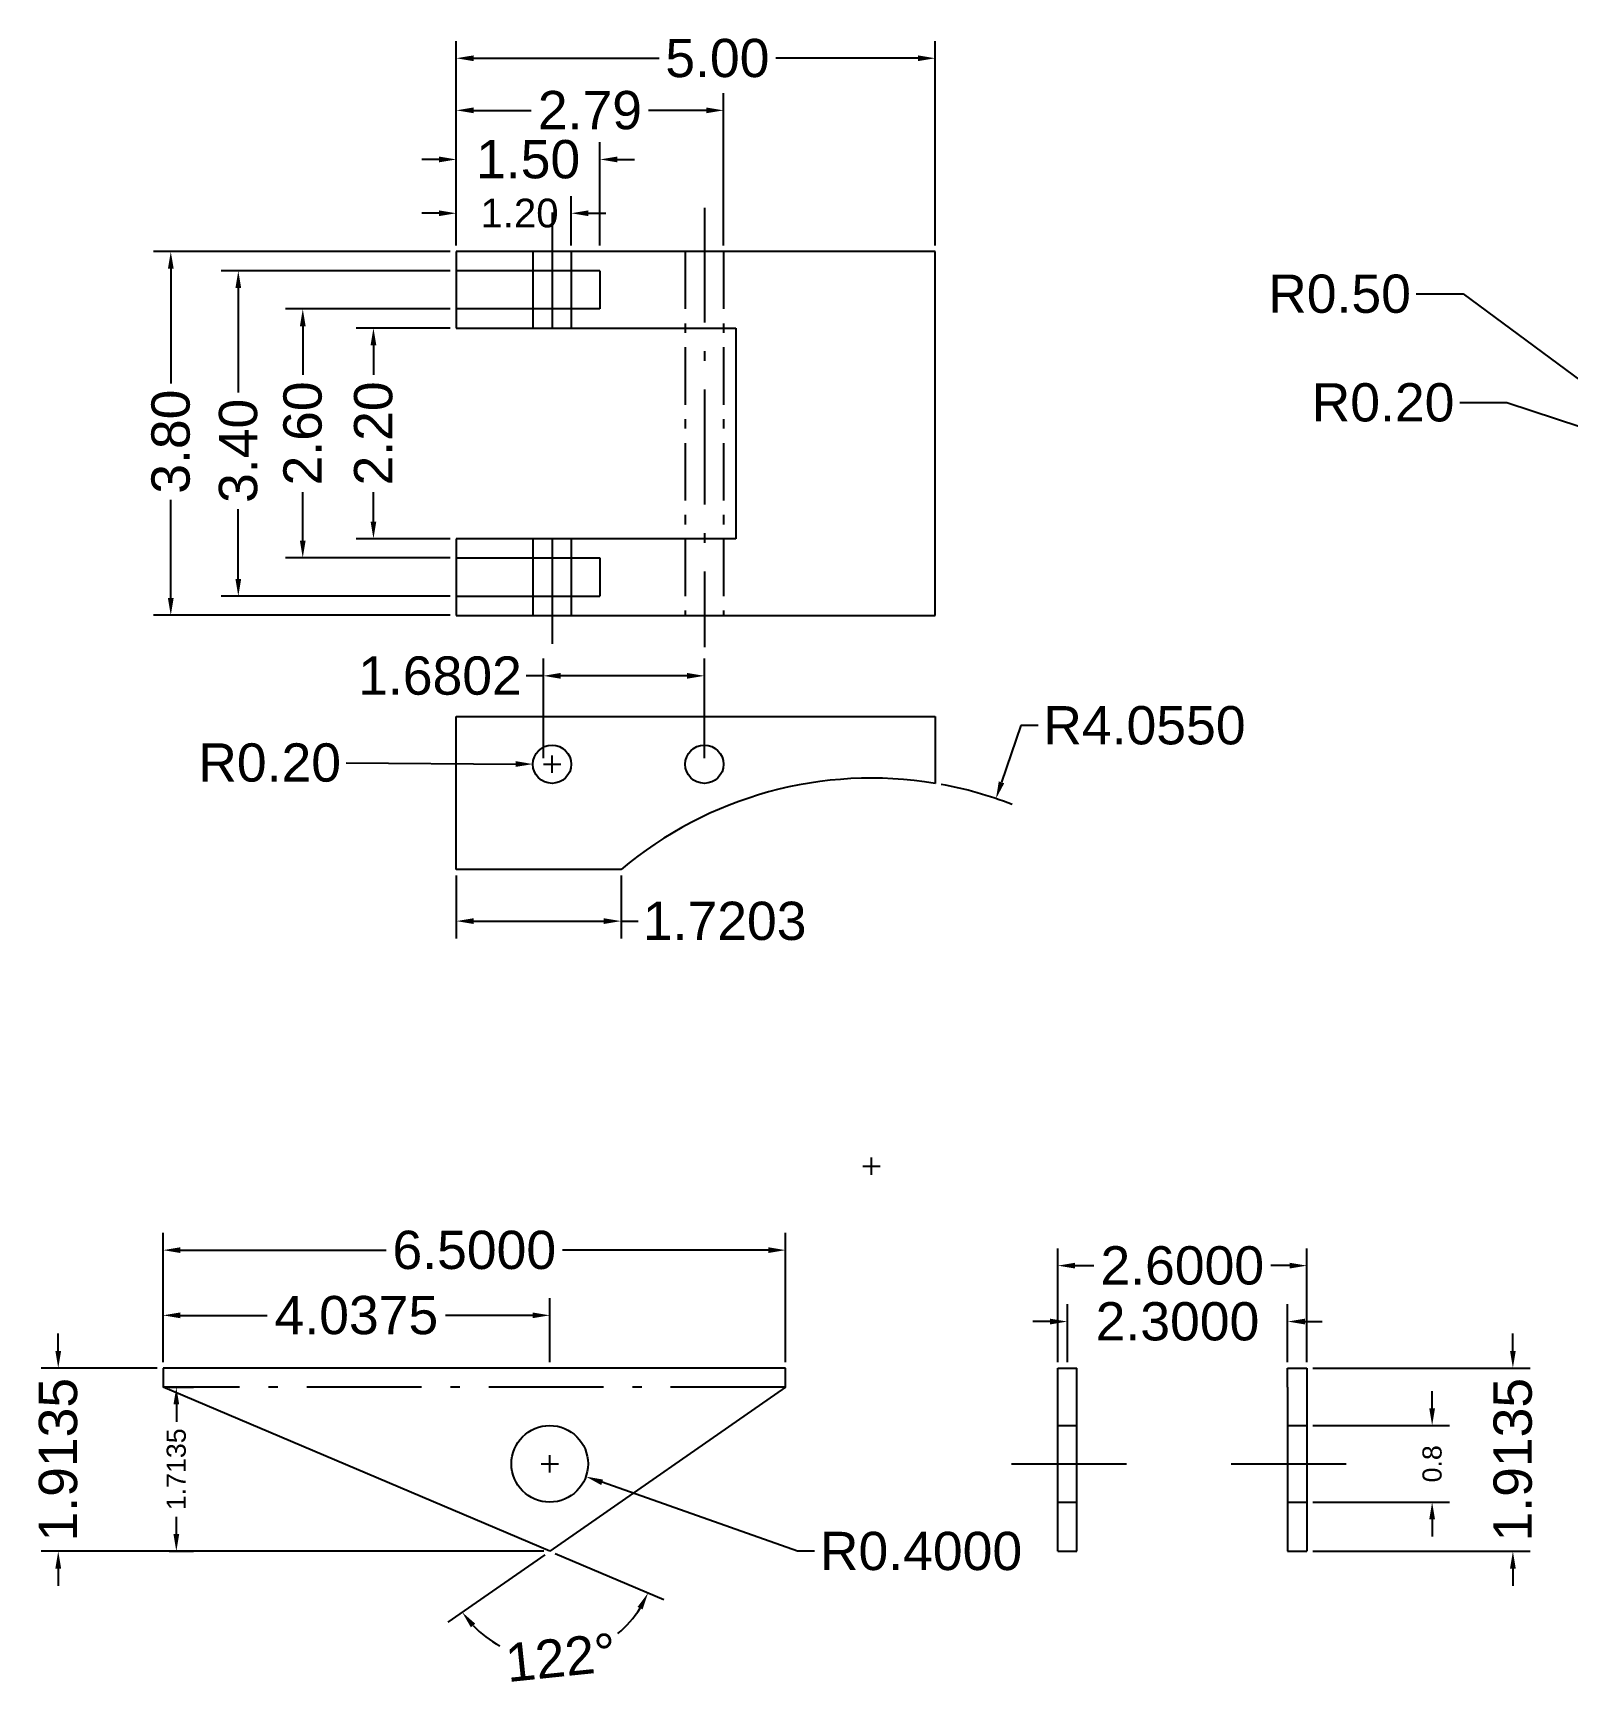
# Model space of a CAD drawing. Header units: centimetres. Extents: x 0.7 to 52.3, y 0.8 to 22.6.
# Drawn here: x 0.66 to 16.68, y 5.32 to 22.6 of the extents above; entities that cross this region are included whole.
import ezdxf

# ---------------------------------------------------------------- set-up
doc = ezdxf.new("R2010")
doc.units = ezdxf.units.CM
doc.header["$LTSCALE"] = 0.1
doc.header["$MEASUREMENT"] = 0
doc.linetypes.add('ACAD_ISO10W100', pattern=[18, 12, -3, 0, -3])
for name, color, linetype in [('Clapeta inchidere', 4, 'Continuous'), ('Cotare', 3, 'Continuous'), ('Intrare surub', 241, 'Continuous'), ('Linii centrale', 132, 'ACAD_ISO10W100'), ('Suport intrare curea', 1, 'Continuous')]:
    doc.layers.add(name, color=color, linetype=linetype)
doc.styles.get("Standard").update_dxf_attribs({"font": 'arial.ttf'})
doc.dimstyles.new('Proiect', dxfattribs={"dimtxt": 0.4, "dimasz": 0.18, "dimexe": 0.18, "dimexo": 0.0625, "dimgap": 0.09, "dimtad": 0, "dimtoh": 1, "dimdec": 4, "dimzin": 0, "dimdsep": 46, "dimtxsty": 'Standard', "dimcen": 0.09, "dimadec": 0, "dimazin": 0, "dimtfac": 1, "dimtdec": 4, "dimtofl": 0, "dimtmove": 0, "dimatfit": 3, "dimfxl": 1, "dimtolj": 1, "dimtzin": 0, "dimarcsym": 0})

# ---------------------------------------------------------------- blocks, each defined once
blk = doc.blocks.new('*D4')
at = {"layer": 'Cotare', "color": 0, "lineweight": -2, "transparency": 16777216}
for p, q in [((5.075, 20.383), (5.075, 22.52)), ((10.075, 20.383), (10.075, 22.52)), ((5.255, 22.34), (7.193, 22.34)), ((9.895, 22.34), (8.41, 22.34))]:
    blk.add_line(p, q, dxfattribs=at)
at = {"layer": 'Cotare', "color": 0, "transparency": 16777216}
for points in [[(5.255, 22.37), (5.255, 22.31), (5.075, 22.34)], [(9.895, 22.37), (9.895, 22.31), (10.075, 22.34)]]:
    blk.add_solid(points, dxfattribs=at)
at = {"layer": 'Defpoints', "color": 0, "transparency": 16777216}
for p in [(10.075, 22.34), (5.075, 20.321), (10.075, 20.321)]:
    blk.add_point(p, dxfattribs=at)
at = {"layer": 'Cotare', "color": 0, "transparency": 16777216, "insert": (7.801, 22.34), "char_height": 0.4, "attachment_point": 5}
blk.add_mtext('\\A1;5.00', dxfattribs=at)
blk = doc.blocks.new('*D10')
at = {"layer": 'Cotare', "color": 0, "lineweight": -2, "transparency": 16777216}
for p, q in [((5.012, 20.321), (1.914, 20.321)), ((2.094, 20.141), (2.094, 18.944)), ((2.094, 16.701), (2.094, 17.727)), ((5.012, 16.521), (1.914, 16.521))]:
    blk.add_line(p, q, dxfattribs=at)
at = {"layer": 'Cotare', "color": 0, "transparency": 16777216}
for points in [[(2.064, 20.141), (2.124, 20.141), (2.094, 20.321)], [(2.064, 16.701), (2.124, 16.701), (2.094, 16.521)]]:
    blk.add_solid(points, dxfattribs=at)
at = {"layer": 'Defpoints', "color": 0, "transparency": 16777216}
for p in [(5.075, 20.321), (2.094, 16.521), (5.075, 16.521)]:
    blk.add_point(p, dxfattribs=at)
at = {"layer": 'Cotare', "color": 0, "transparency": 16777216, "insert": (2.094, 18.335), "char_height": 0.4, "attachment_point": 5, "rotation": 90}
blk.add_mtext('\\A1;3.80', dxfattribs=at)
blk = doc.blocks.new('*D11')
at = {"layer": 'Cotare', "color": 0, "lineweight": -2, "transparency": 16777216}
for p, q in [((5.012, 20.121), (2.619, 20.121)), ((2.799, 19.941), (2.799, 18.848)), ((2.799, 16.901), (2.799, 17.63)), ((5.012, 16.721), (2.619, 16.721))]:
    blk.add_line(p, q, dxfattribs=at)
at = {"layer": 'Cotare', "color": 0, "transparency": 16777216}
for points in [[(2.769, 19.941), (2.829, 19.941), (2.799, 20.121)], [(2.769, 16.901), (2.829, 16.901), (2.799, 16.721)]]:
    blk.add_solid(points, dxfattribs=at)
at = {"layer": 'Defpoints', "color": 0, "transparency": 16777216}
for p in [(5.075, 20.121), (2.799, 16.721), (5.075, 16.721)]:
    blk.add_point(p, dxfattribs=at)
at = {"layer": 'Cotare', "color": 0, "transparency": 16777216, "insert": (2.799, 18.239), "char_height": 0.4, "attachment_point": 5, "rotation": 90}
blk.add_mtext('\\A1;3.40', dxfattribs=at)
blk = doc.blocks.new('*D12')
at = {"layer": 'Cotare', "color": 0, "lineweight": -2, "transparency": 16777216}
for p, q in [((5.012, 19.721), (3.292, 19.721)), ((3.472, 19.541), (3.472, 19.033)), ((3.472, 17.301), (3.472, 17.809)), ((5.012, 17.121), (3.292, 17.121))]:
    blk.add_line(p, q, dxfattribs=at)
at = {"layer": 'Cotare', "color": 0, "transparency": 16777216}
for points in [[(3.442, 19.541), (3.502, 19.541), (3.472, 19.721)], [(3.442, 17.301), (3.502, 17.301), (3.472, 17.121)]]:
    blk.add_solid(points, dxfattribs=at)
at = {"layer": 'Defpoints', "color": 0, "transparency": 16777216}
for p in [(5.075, 19.721), (3.472, 17.121), (5.075, 17.121)]:
    blk.add_point(p, dxfattribs=at)
at = {"layer": 'Cotare', "color": 0, "transparency": 16777216, "insert": (3.472, 18.421), "char_height": 0.4, "attachment_point": 5, "rotation": 90}
blk.add_mtext('\\A1;2.60', dxfattribs=at)
blk = doc.blocks.new('*D13')
at = {"layer": 'Cotare', "color": 0, "lineweight": -2, "transparency": 16777216}
for p, q in [((5.012, 19.521), (4.03, 19.521)), ((4.21, 19.341), (4.21, 19.033)), ((4.21, 17.501), (4.21, 17.809)), ((5.012, 17.321), (4.03, 17.321))]:
    blk.add_line(p, q, dxfattribs=at)
at = {"layer": 'Cotare', "color": 0, "transparency": 16777216}
for points in [[(4.18, 19.341), (4.24, 19.341), (4.21, 19.521)], [(4.18, 17.501), (4.24, 17.501), (4.21, 17.321)]]:
    blk.add_solid(points, dxfattribs=at)
at = {"layer": 'Defpoints', "color": 0, "transparency": 16777216}
for p in [(5.075, 19.521), (4.21, 17.321), (5.075, 17.321)]:
    blk.add_point(p, dxfattribs=at)
at = {"layer": 'Cotare', "color": 0, "transparency": 16777216, "insert": (4.21, 18.421), "char_height": 0.4, "attachment_point": 5, "rotation": 90}
blk.add_mtext('\\A1;2.20', dxfattribs=at)
blk = doc.blocks.new('*D15')
at = {"layer": 'Cotare', "color": 0, "lineweight": -2, "transparency": 16777216}
for p, q in [((5.075, 20.383), (5.075, 21.976)), ((7.865, 20.383), (7.865, 21.976)), ((5.255, 21.796), (5.857, 21.796)), ((7.685, 21.796), (7.083, 21.796))]:
    blk.add_line(p, q, dxfattribs=at)
at = {"layer": 'Cotare', "color": 0, "transparency": 16777216}
for points in [[(5.255, 21.826), (5.255, 21.766), (5.075, 21.796)], [(7.685, 21.826), (7.685, 21.766), (7.865, 21.796)]]:
    blk.add_solid(points, dxfattribs=at)
at = {"layer": 'Defpoints', "color": 0, "transparency": 16777216}
for p in [(7.865, 21.796), (5.075, 20.321), (7.865, 20.321)]:
    blk.add_point(p, dxfattribs=at)
at = {"layer": 'Cotare', "color": 0, "transparency": 16777216, "insert": (6.47, 21.796), "char_height": 0.4, "attachment_point": 5}
blk.add_mtext('\\A1;2.79', dxfattribs=at)
blk = doc.blocks.new('*D16')
at = {"layer": 'Cotare', "color": 0, "lineweight": -2, "transparency": 16777216}
for p, q in [((5.075, 20.383), (5.075, 21.463)), ((6.575, 20.383), (6.575, 21.463)), ((4.895, 21.283), (4.715, 21.283)), ((6.755, 21.283), (6.935, 21.283))]:
    blk.add_line(p, q, dxfattribs=at)
at = {"layer": 'Cotare', "color": 0, "transparency": 16777216}
for points in [[(4.895, 21.313), (4.895, 21.253), (5.075, 21.283)], [(6.755, 21.313), (6.755, 21.253), (6.575, 21.283)]]:
    blk.add_solid(points, dxfattribs=at)
at = {"layer": 'Defpoints', "color": 0, "transparency": 16777216}
for p in [(6.575, 21.283), (5.075, 20.321), (6.575, 20.321)]:
    blk.add_point(p, dxfattribs=at)
at = {"layer": 'Cotare', "color": 0, "transparency": 16777216, "insert": (5.825, 21.283), "char_height": 0.4, "attachment_point": 5}
blk.add_mtext('\\A1;1.50', dxfattribs=at)
blk = doc.blocks.new('*D17')
at = {"layer": 'Cotare', "color": 0, "lineweight": -2, "transparency": 16777216}
for p, q in [((5.075, 20.383), (5.075, 20.901)), ((6.275, 20.383), (6.275, 20.901)), ((4.895, 20.721), (4.715, 20.721)), ((6.455, 20.721), (6.635, 20.721))]:
    blk.add_line(p, q, dxfattribs=at)
at = {"layer": 'Cotare', "color": 0, "transparency": 16777216}
for points in [[(4.895, 20.751), (4.895, 20.691), (5.075, 20.721)], [(6.455, 20.751), (6.455, 20.691), (6.275, 20.721)]]:
    blk.add_solid(points, dxfattribs=at)
at = {"layer": 'Defpoints', "color": 0, "transparency": 16777216}
for p in [(6.275, 20.721), (5.075, 20.321), (6.275, 20.321)]:
    blk.add_point(p, dxfattribs=at)
at = {"layer": 'Cotare', "color": 0, "transparency": 16777216, "insert": (5.735, 20.721), "char_height": 0.3, "attachment_point": 5}
blk.add_mtext('\\A1;1.20', dxfattribs=at)
blk = doc.blocks.new('*D18')
at = {"layer": 'Cotare', "color": 0, "lineweight": -2, "transparency": 16777216}
for p, q in [((10.969, 15.37), (10.768, 14.777)), ((11.149, 15.37), (10.969, 15.37)), ((9.319, 10.766), (9.499, 10.766)), ((9.409, 10.676), (9.409, 10.856))]:
    blk.add_line(p, q, dxfattribs=at)
blk.add_arc((9.409, 10.766), 4.055, 68.7461, 79.6679, dxfattribs=at)
at = {"layer": 'Cotare', "color": 0, "transparency": 16777216}
blk.add_solid([(10.739, 14.786), (10.796, 14.767), (10.71, 14.606)], dxfattribs=at)
at = {"layer": 'Defpoints', "color": 0, "transparency": 16777216}
for p in [(10.71, 14.606), (9.409, 10.766)]:
    blk.add_point(p, dxfattribs=at)
at = {"layer": 'Cotare', "color": 0, "transparency": 16777216, "insert": (12.26, 15.37), "char_height": 0.4, "attachment_point": 5}
blk.add_mtext('\\A1;R4.0550', dxfattribs=at)
blk = doc.blocks.new('*D19')
at = {"layer": 'Cotare', "color": 0, "lineweight": -2, "transparency": 16777216}
for p, q in [((6.075, 14.876), (6.075, 15.056)), ((3.926, 14.981), (5.695, 14.968)), ((5.985, 14.966), (6.165, 14.966))]:
    blk.add_line(p, q, dxfattribs=at)
at = {"layer": 'Cotare', "color": 0, "transparency": 16777216}
blk.add_solid([(5.695, 14.998), (5.695, 14.938), (5.875, 14.967)], dxfattribs=at)
at = {"layer": 'Defpoints', "color": 0, "transparency": 16777216}
for p in [(5.875, 14.967), (6.075, 14.966)]:
    blk.add_point(p, dxfattribs=at)
at = {"layer": 'Cotare', "color": 0, "transparency": 16777216, "insert": (3.126, 14.981), "char_height": 0.4, "attachment_point": 5}
blk.add_mtext('\\A1;R0.20', dxfattribs=at)
blk = doc.blocks.new('*D20')
at = {"layer": 'Cotare', "color": 0, "lineweight": -2, "transparency": 16777216}
for p, q in [((5.985, 15.028), (5.985, 16.069)), ((7.665, 15.028), (7.665, 16.069)), ((5.985, 15.889), (5.805, 15.889)), ((7.485, 15.889), (6.165, 15.889))]:
    blk.add_line(p, q, dxfattribs=at)
at = {"layer": 'Cotare', "color": 0, "transparency": 16777216}
for points in [[(6.165, 15.919), (6.165, 15.859), (5.985, 15.889)], [(7.485, 15.919), (7.485, 15.859), (7.665, 15.889)]]:
    blk.add_solid(points, dxfattribs=at)
at = {"layer": 'Defpoints', "color": 0, "transparency": 16777216}
for p in [(5.985, 15.889), (5.985, 14.966), (7.665, 14.966)]:
    blk.add_point(p, dxfattribs=at)
at = {"layer": 'Cotare', "color": 0, "transparency": 16777216, "insert": (4.905, 15.889), "char_height": 0.4, "attachment_point": 5}
blk.add_mtext('\\A1;1.6802', dxfattribs=at)
blk = doc.blocks.new('*D21')
at = {"layer": 'Cotare', "color": 0, "lineweight": -2, "transparency": 16777216}
for p, q in [((5.075, 13.803), (5.075, 13.147)), ((6.795, 13.803), (6.795, 13.147)), ((5.255, 13.327), (6.615, 13.327)), ((6.795, 13.327), (6.975, 13.327))]:
    blk.add_line(p, q, dxfattribs=at)
at = {"layer": 'Cotare', "color": 0, "transparency": 16777216}
for points in [[(5.255, 13.357), (5.255, 13.297), (5.075, 13.327)], [(6.615, 13.357), (6.615, 13.297), (6.795, 13.327)]]:
    blk.add_solid(points, dxfattribs=at)
at = {"layer": 'Defpoints', "color": 0, "transparency": 16777216}
for p in [(5.075, 13.866), (6.795, 13.866), (6.795, 13.327)]:
    blk.add_point(p, dxfattribs=at)
at = {"layer": 'Cotare', "color": 0, "transparency": 16777216, "insert": (7.877, 13.327), "char_height": 0.4, "attachment_point": 5}
blk.add_mtext('\\A1;1.7203', dxfattribs=at)
blk = doc.blocks.new('*D27')
at = {"layer": 'Cotare', "color": 0, "lineweight": -2, "transparency": 16777216}
for p, q in [((15.097, 19.878), (15.588, 19.878)), ((15.588, 19.878), (17.426, 18.518)), ((17.972, 18.023), (17.972, 18.203)), ((17.882, 18.113), (18.062, 18.113))]:
    blk.add_line(p, q, dxfattribs=at)
at = {"layer": 'Cotare', "color": 0, "transparency": 16777216}
blk.add_solid([(17.444, 18.542), (17.408, 18.494), (17.571, 18.411)], dxfattribs=at)
at = {"layer": 'Defpoints', "color": 0, "transparency": 16777216}
for p in [(17.571, 18.411), (17.972, 18.113)]:
    blk.add_point(p, dxfattribs=at)
at = {"layer": 'Cotare', "color": 0, "transparency": 16777216, "insert": (14.297, 19.878), "char_height": 0.4, "attachment_point": 5}
blk.add_mtext('\\A1;R0.50', dxfattribs=at)
blk = doc.blocks.new('*D28')
at = {"layer": 'Cotare', "color": 0, "lineweight": -2, "transparency": 16777216}
for p, q in [((15.552, 18.743), (16.042, 18.743)), ((16.042, 18.743), (17.611, 18.231)), ((17.972, 18.023), (17.972, 18.203)), ((17.882, 18.113), (18.062, 18.113))]:
    blk.add_line(p, q, dxfattribs=at)
at = {"layer": 'Cotare', "color": 0, "transparency": 16777216}
blk.add_solid([(17.62, 18.26), (17.602, 18.202), (17.782, 18.175)], dxfattribs=at)
at = {"layer": 'Defpoints', "color": 0, "transparency": 16777216}
for p in [(17.782, 18.175), (17.972, 18.113)]:
    blk.add_point(p, dxfattribs=at)
at = {"layer": 'Cotare', "color": 0, "transparency": 16777216, "insert": (14.751, 18.743), "char_height": 0.4, "attachment_point": 5}
blk.add_mtext('\\A1;R0.20', dxfattribs=at)
blk = doc.blocks.new('*D34')
at = {"layer": 'Cotare', "color": 0, "lineweight": -2, "transparency": 16777216}
for p, q in [((2.013, 8.72), (2.013, 10.07)), ((8.513, 8.72), (8.513, 10.07)), ((2.193, 9.89), (4.342, 9.89)), ((8.333, 9.89), (6.184, 9.89))]:
    blk.add_line(p, q, dxfattribs=at)
at = {"layer": 'Cotare', "color": 0, "transparency": 16777216}
for points in [[(2.193, 9.92), (2.193, 9.86), (2.013, 9.89)], [(8.333, 9.92), (8.333, 9.86), (8.513, 9.89)]]:
    blk.add_solid(points, dxfattribs=at)
at = {"layer": 'Defpoints', "color": 0, "transparency": 16777216}
for p in [(8.513, 9.89), (2.013, 8.658), (8.513, 8.658)]:
    blk.add_point(p, dxfattribs=at)
at = {"layer": 'Cotare', "color": 0, "transparency": 16777216, "insert": (5.263, 9.89), "char_height": 0.4, "attachment_point": 5}
blk.add_mtext('\\A1;6.5000', dxfattribs=at)
blk = doc.blocks.new('*D35')
at = {"layer": 'Cotare', "color": 0, "lineweight": -2, "transparency": 16777216}
for p, q in [((2.013, 8.72), (2.013, 9.389)), ((6.051, 8.72), (6.051, 9.389)), ((2.193, 9.209), (3.102, 9.209)), ((5.871, 9.209), (4.962, 9.209))]:
    blk.add_line(p, q, dxfattribs=at)
at = {"layer": 'Cotare', "color": 0, "transparency": 16777216}
for points in [[(2.193, 9.239), (2.193, 9.179), (2.013, 9.209)], [(5.871, 9.239), (5.871, 9.179), (6.051, 9.209)]]:
    blk.add_solid(points, dxfattribs=at)
at = {"layer": 'Defpoints', "color": 0, "transparency": 16777216}
for p in [(6.051, 9.209), (2.013, 8.658), (6.051, 8.658)]:
    blk.add_point(p, dxfattribs=at)
at = {"layer": 'Cotare', "color": 0, "transparency": 16777216, "insert": (4.032, 9.209), "char_height": 0.4, "attachment_point": 5}
blk.add_mtext('\\A1;4.0375', dxfattribs=at)
blk = doc.blocks.new('*D36')
at = {"layer": 'Cotare', "color": 0, "lineweight": -2, "transparency": 16777216}
for p, q in [((0.919, 8.838), (0.919, 9.018)), ((1.951, 8.658), (0.739, 8.658)), ((5.988, 6.744), (0.739, 6.744)), ((0.919, 6.564), (0.919, 6.384))]:
    blk.add_line(p, q, dxfattribs=at)
at = {"layer": 'Cotare', "color": 0, "transparency": 16777216}
for points in [[(0.889, 8.838), (0.949, 8.838), (0.919, 8.658)], [(0.889, 6.564), (0.949, 6.564), (0.919, 6.744)]]:
    blk.add_solid(points, dxfattribs=at)
at = {"layer": 'Defpoints', "color": 0, "transparency": 16777216}
for p in [(2.013, 8.658), (0.919, 6.744), (6.051, 6.744)]:
    blk.add_point(p, dxfattribs=at)
at = {"layer": 'Cotare', "color": 0, "transparency": 16777216, "insert": (0.919, 7.701), "char_height": 0.4, "attachment_point": 5, "rotation": 90}
blk.add_mtext('\\A1;1.9135', dxfattribs=at)
blk = doc.blocks.new('*D37')
at = {"layer": 'Cotare', "color": 0, "lineweight": -2, "transparency": 16777216}
for p, q in [((2.076, 8.458), (2.332, 8.458)), ((2.152, 8.278), (2.152, 8.098)), ((2.152, 6.924), (2.152, 7.105)), ((2.076, 6.744), (2.332, 6.744))]:
    blk.add_line(p, q, dxfattribs=at)
at = {"layer": 'Cotare', "color": 0, "transparency": 16777216}
for points in [[(2.122, 8.278), (2.182, 8.278), (2.152, 8.458)], [(2.122, 6.924), (2.182, 6.924), (2.152, 6.744)]]:
    blk.add_solid(points, dxfattribs=at)
at = {"layer": 'Defpoints', "color": 0, "transparency": 16777216}
for p in [(2.013, 8.458), (2.013, 6.744), (2.152, 6.744)]:
    blk.add_point(p, dxfattribs=at)
at = {"layer": 'Cotare', "color": 0, "transparency": 16777216, "insert": (2.152, 7.601), "char_height": 0.2, "attachment_point": 5, "rotation": 90}
blk.add_mtext('\\A1;1.7135', dxfattribs=at)
blk = doc.blocks.new('*D38')
at = {"layer": 'Cotare', "color": 0, "lineweight": -2, "transparency": 16777216}
for p, q in [((5.961, 7.658), (6.141, 7.658)), ((6.051, 7.568), (6.051, 7.748)), ((8.636, 6.745), (6.598, 7.465)), ((8.816, 6.745), (8.636, 6.745))]:
    blk.add_line(p, q, dxfattribs=at)
at = {"layer": 'Cotare', "color": 0, "transparency": 16777216}
blk.add_solid([(6.608, 7.493), (6.588, 7.436), (6.428, 7.525)], dxfattribs=at)
at = {"layer": 'Defpoints', "color": 0, "transparency": 16777216}
for p in [(6.051, 7.658), (6.428, 7.525)]:
    blk.add_point(p, dxfattribs=at)
at = {"layer": 'Cotare', "color": 0, "transparency": 16777216, "insert": (9.927, 6.745), "char_height": 0.4, "attachment_point": 5}
blk.add_mtext('\\A1;R0.4000', dxfattribs=at)
blk = doc.blocks.new('*D39')
at = {"layer": 'Cotare', "color": 0, "lineweight": -2, "transparency": 16777216}
for p, q in [((5.999, 6.709), (4.988, 6.005)), ((6.108, 6.72), (7.243, 6.239))]:
    blk.add_line(p, q, dxfattribs=at)
for start, end in [(309.6406, 327.7429), (224.0922, 242.1945)]:
    blk.add_arc((6.051, 6.744), 1.115, start, end, dxfattribs=at)
at = {"layer": 'Cotare', "color": 0, "transparency": 16777216}
for points in [[(6.967, 6.163), (7.02, 6.136), (7.077, 6.309)], [(5.227, 5.95), (5.273, 5.988), (5.136, 6.108)]]:
    blk.add_solid(points, dxfattribs=at)
at = {"layer": 'Defpoints', "color": 0, "transparency": 16777216}
for p in [(2.013, 8.458), (8.513, 8.458), (6.051, 6.744), (6.051, 6.744), (5.773, 5.665)]:
    blk.add_point(p, dxfattribs=at)
at = {"layer": 'Cotare', "color": 0, "transparency": 16777216, "insert": (6.166, 5.636), "char_height": 0.4, "attachment_point": 5, "rotation": 5.9175}
blk.add_mtext('\\A1;122°', dxfattribs=at)
blk = doc.blocks.new('*D40')
at = {"layer": 'Cotare', "color": 0, "lineweight": -2, "transparency": 16777216}
for p, q in [((11.355, 8.72), (11.355, 9.908)), ((13.955, 8.72), (13.955, 9.908)), ((11.535, 9.728), (11.732, 9.728)), ((13.775, 9.728), (13.578, 9.728))]:
    blk.add_line(p, q, dxfattribs=at)
at = {"layer": 'Cotare', "color": 0, "transparency": 16777216}
for points in [[(11.535, 9.758), (11.535, 9.698), (11.355, 9.728)], [(13.775, 9.758), (13.775, 9.698), (13.955, 9.728)]]:
    blk.add_solid(points, dxfattribs=at)
at = {"layer": 'Defpoints', "color": 0, "transparency": 16777216}
for p in [(13.955, 9.728), (11.355, 8.658), (13.955, 8.658)]:
    blk.add_point(p, dxfattribs=at)
at = {"layer": 'Cotare', "color": 0, "transparency": 16777216, "insert": (12.655, 9.728), "char_height": 0.4, "attachment_point": 5}
blk.add_mtext('\\A1;2.6000', dxfattribs=at)
blk = doc.blocks.new('*D41')
at = {"layer": 'Cotare', "color": 0, "lineweight": -2, "transparency": 16777216}
for p, q in [((11.455, 8.72), (11.455, 9.324)), ((13.755, 8.72), (13.755, 9.324)), ((11.275, 9.144), (11.095, 9.144)), ((13.935, 9.144), (14.115, 9.144))]:
    blk.add_line(p, q, dxfattribs=at)
at = {"layer": 'Cotare', "color": 0, "transparency": 16777216}
for points in [[(11.275, 9.174), (11.275, 9.114), (11.455, 9.144)], [(13.935, 9.174), (13.935, 9.114), (13.755, 9.144)]]:
    blk.add_solid(points, dxfattribs=at)
at = {"layer": 'Defpoints', "color": 0, "transparency": 16777216}
for p in [(13.755, 9.144), (11.455, 8.658), (13.755, 8.658)]:
    blk.add_point(p, dxfattribs=at)
at = {"layer": 'Cotare', "color": 0, "transparency": 16777216, "insert": (12.605, 9.144), "char_height": 0.4, "attachment_point": 5}
blk.add_mtext('\\A1;2.3000', dxfattribs=at)
blk = doc.blocks.new('*D42')
at = {"layer": 'Cotare', "color": 0, "lineweight": -2, "transparency": 16777216}
for p, q in [((16.107, 8.838), (16.107, 9.018)), ((14.017, 8.658), (16.287, 8.658)), ((14.017, 6.744), (16.287, 6.744)), ((16.107, 6.564), (16.107, 6.384))]:
    blk.add_line(p, q, dxfattribs=at)
at = {"layer": 'Cotare', "color": 0, "transparency": 16777216}
for points in [[(16.077, 8.838), (16.137, 8.838), (16.107, 8.658)], [(16.077, 6.564), (16.137, 6.564), (16.107, 6.744)]]:
    blk.add_solid(points, dxfattribs=at)
at = {"layer": 'Defpoints', "color": 0, "transparency": 16777216}
for p in [(13.955, 8.658), (13.955, 6.744), (16.107, 6.744)]:
    blk.add_point(p, dxfattribs=at)
at = {"layer": 'Cotare', "color": 0, "transparency": 16777216, "insert": (16.107, 7.701), "char_height": 0.4, "attachment_point": 5, "rotation": 90}
blk.add_mtext('\\A1;1.9135', dxfattribs=at)
blk = doc.blocks.new('*D43')
at = {"layer": 'Cotare', "color": 0, "lineweight": -2, "transparency": 16777216}
for p, q in [((15.264, 8.238), (15.264, 8.418)), ((14.017, 8.058), (15.444, 8.058)), ((14.017, 7.258), (15.444, 7.258)), ((15.264, 7.078), (15.264, 6.898))]:
    blk.add_line(p, q, dxfattribs=at)
at = {"layer": 'Cotare', "color": 0, "transparency": 16777216}
for points in [[(15.234, 8.238), (15.294, 8.238), (15.264, 8.058)], [(15.234, 7.078), (15.294, 7.078), (15.264, 7.258)]]:
    blk.add_solid(points, dxfattribs=at)
at = {"layer": 'Defpoints', "color": 0, "transparency": 16777216}
for p in [(13.955, 8.058), (13.955, 7.258), (15.264, 7.258)]:
    blk.add_point(p, dxfattribs=at)
at = {"layer": 'Cotare', "color": 0, "transparency": 16777216, "insert": (15.264, 7.658), "char_height": 0.2, "attachment_point": 5, "rotation": 90}
blk.add_mtext('\\A1;0.8', dxfattribs=at)

msp = doc.modelspace()

# ---------------------------------------------------------------- linework, layer by layer
at = {"layer": 'Clapeta inchidere'}
for p, q in [((5.07491, 20.32084), (5.07491, 19.52084)), ((10.07491, 20.32084), (5.07491, 20.32084)), ((10.07491, 16.52084), (10.07491, 20.32084)), ((6.57491, 20.12084), (5.07491, 20.12084)), ((6.57491, 20.12084), (6.57491, 19.72084)), ((6.57491, 19.72084), (5.07491, 19.72084)), ((7.99391, 19.52084), (7.99391, 17.32084)), ((5.07491, 17.32084), (5.07491, 16.52084)), ((5.07491, 17.12084), (6.57491, 17.12084)), ((6.57491, 17.12084), (6.57491, 16.72084)), ((5.07491, 16.72084), (6.57491, 16.72084)), ((5.07491, 16.52084), (10.07491, 16.52084)), ((5.07491, 13.86559), (5.07491, 15.46559)), ((5.07491, 15.46559), (6.07491, 15.46559)), ((6.07491, 15.46559), (10.07491, 15.46559)), ((10.07491, 15.46559), (10.07491, 14.76559)), ((6.79516, 13.86559), (5.07491, 13.86559))]:
    msp.add_line(p, q, dxfattribs=at)
for points in [[(5.07491, 19.52084), (6.57491, 19.52084), (7.99391, 19.52084)], [(7.99391, 17.32084), (6.57491, 17.32084), (5.07491, 17.32084)]]:
    msp.add_lwpolyline(points, dxfattribs=at)
msp.add_arc((9.40919, 10.76559), 4.05502, 80.550951, 130.138822, dxfattribs=at)
at = {"layer": 'Intrare surub', "linetype": 'ACAD_ISO10W100'}
for p, q in [((5.87491, 20.32084), (5.87491, 19.52084)), ((6.27491, 20.32084), (6.27491, 19.52084)), ((5.87491, 17.32084), (5.87491, 16.52084)), ((6.27491, 17.32084), (6.27491, 16.52084))]:
    msp.add_line(p, q, dxfattribs=at)
at = {"layer": 'Intrare surub', "linetype": 'ACAD_ISO10W100', "ltscale": 0.5}
for p, q in [((7.4651, 20.32084), (7.4651, 16.52084)), ((7.8651, 20.32084), (7.8651, 16.52084))]:
    msp.add_line(p, q, dxfattribs=at)
at = {"layer": 'Intrare surub'}
for p, q in [((11.35454, 8.05796), (11.55454, 8.05796)), ((13.75454, 8.05796), (13.95454, 8.05796)), ((11.35454, 7.25796), (11.55454, 7.25796)), ((13.75454, 7.25796), (13.95454, 7.25796))]:
    msp.add_line(p, q, dxfattribs=at)
for centre, radius in [((6.07491, 14.96559), 0.2), ((7.6651, 14.96559), 0.2), ((6.05064, 7.65796), 0.4)]:
    msp.add_circle(centre, radius, dxfattribs=at)
at = {"layer": 'Linii centrale'}
for p, q in [((7.6651, 20.77877), (7.6651, 16.19005)), ((6.07491, 20.72834), (6.07491, 19.52084)), ((6.07491, 17.32084), (6.07491, 16.22367)), ((10.87337, 7.65796), (12.07483, 7.65796)), ((13.16478, 7.65796), (14.50899, 7.65796))]:
    msp.add_line(p, q, dxfattribs=at)
at = {"layer": 'Suport intrare curea'}
for p, q in [((8.51316, 8.65796), (2.01316, 8.65796)), ((2.01316, 8.65796), (2.01316, 8.45796)), ((8.51316, 8.45796), (8.51316, 8.65796)), ((11.35454, 6.74449), (11.35454, 8.65796)), ((11.35454, 8.65796), (11.55454, 8.65796)), ((11.55454, 8.45796), (11.55454, 8.65796)), ((13.75454, 8.65796), (13.95454, 8.65796)), ((13.75454, 8.45796), (13.75454, 8.65796)), ((13.95454, 8.65796), (13.95454, 6.74449)), ((6.05064, 6.74449), (2.01316, 8.45796)), ((8.51316, 8.45796), (6.05064, 6.74449)), ((11.55454, 6.74449), (11.55454, 8.45796)), ((13.75454, 8.45796), (13.75454, 6.74449)), ((11.35454, 6.74449), (11.55454, 6.74449)), ((13.75454, 6.74449), (13.95454, 6.74449))]:
    msp.add_line(p, q, dxfattribs=at)
at = {"layer": 'Suport intrare curea', "linetype": 'ACAD_ISO10W100'}
msp.add_line((8.51316, 8.45796), (2.01316, 8.45796), dxfattribs=at)

# ---------------------------------------------------------------- dimensions: what is measured, and where the dimension line sits
at = {"layer": 'Cotare'}
for base, p2, override, picture, middle in [((10.07491, 22.34033), (10.07491, 20.32084), {"dimdec": 2}, '*D4', (7.80142, 22.34033)), ((6.27491, 20.72093), (6.27491, 20.32084), {"dimtxt": 0.3, "dimdec": 2}, '*D17', (5.73505, 20.72093))]:
    dim = msp.add_linear_dim(base=base, p1=(5.07491, 20.32084), p2=p2, dimstyle='Proiect', override=override, dxfattribs=at)
    dim.commit()
    dim.dimension.update_dxf_attribs({"geometry": picture, "text_midpoint": middle, "dimtype": 160})
for base, p2, picture, middle in [((7.8651, 21.79564), (7.8651, 20.32084), '*D15', (6.47, 21.79564)), ((6.57491, 21.283), (6.57491, 20.32084), '*D16', (5.82491, 21.283))]:
    dim = msp.add_linear_dim(base=base, p1=(5.07491, 20.32084), p2=p2, dimstyle='Proiect', override={"dimdec": 2}, dxfattribs=at)
    dim.commit()
    dim.dimension.update_dxf_attribs({"geometry": picture, "text_midpoint": middle})
for base, p1, p2, override, picture, middle in [((2.09362, 16.52084), (5.07491, 20.32084), (5.07491, 16.52084), {"dimdec": 2}, '*D10', (2.09362, 18.33529)), ((2.79908, 16.72084), (5.07491, 20.12084), (5.07491, 16.72084), {"dimdec": 2}, '*D11', (2.79908, 18.23917)), ((2.15226, 6.74449), (2.01316, 8.45796), (2.01316, 6.74449), {"dimtxt": 0.2}, '*D37', (2.15226, 7.60123))]:
    dim = msp.add_linear_dim(base=base, p1=p1, p2=p2, angle=90, dimstyle='Proiect', override=override, dxfattribs=at)
    dim.commit()
    dim.dimension.update_dxf_attribs({"geometry": picture, "text_midpoint": middle, "dimtype": 160})
for center, mpoint, picture, middle in [((17.97244, 18.11315), (17.57053, 18.41059), '*D27', (14.29703, 19.87781)), ((17.97244, 18.11315), (17.7823, 18.17518), '*D28', (14.75138, 18.74286)), ((6.07491, 14.96559), (5.87491, 14.96705), '*D19', (3.92636, 14.98129))]:
    dim = msp.add_radius_dim(center=center, mpoint=mpoint, dimstyle='Proiect', override={"dimdec": 2}, dxfattribs=at)
    dim.commit()
    dim.dimension.update_dxf_attribs({"geometry": picture, "text_midpoint": middle, "dimtype": 164})
for base, p1, p2, override, picture, middle in [((3.47247, 17.12084), (5.07491, 19.72084), (5.07491, 17.12084), {"dimdec": 2}, '*D12', (3.47247, 18.42084)), ((4.20999, 17.32084), (5.07491, 19.52084), (5.07491, 17.32084), {"dimdec": 2}, '*D13', (4.20999, 18.42084)), ((15.26351, 7.25796), (13.95454, 8.05796), (13.95454, 7.25796), {"dimtxt": 0.2, "dimdec": 1}, '*D43', (15.26351, 7.65796))]:
    dim = msp.add_linear_dim(base=base, p1=p1, p2=p2, angle=90, dimstyle='Proiect', override=override, dxfattribs=at)
    dim.commit()
    dim.dimension.update_dxf_attribs({"geometry": picture, "text_midpoint": middle})
for base, p1, p2, picture, middle in [((5.98491, 15.88925), (7.6651, 14.96559), (5.98491, 14.96559), '*D20', (4.90549, 15.88925)), ((6.795157, 13.327496), (5.074906, 13.865589), (6.795157, 13.865589), '*D21', (7.876617, 13.327496)), ((8.51316, 9.8902), (2.01316, 8.65796), (8.51316, 8.65796), '*D34', (5.26316, 9.8902)), ((13.95454, 9.72807), (11.35454, 8.65796), (13.95454, 8.65796), '*D40', (12.65454, 9.72807)), ((6.05064, 9.20923), (2.01316, 8.65796), (6.05064, 8.65796), '*D35', (4.0319, 9.20923)), ((13.75454, 9.14437), (11.45454, 8.65796), (13.75454, 8.65796), '*D41', (12.60454, 9.14437))]:
    dim = msp.add_linear_dim(base=base, p1=p1, p2=p2, dimstyle='Proiect', dxfattribs=at)
    dim.commit()
    dim.dimension.update_dxf_attribs({"geometry": picture, "text_midpoint": middle})
for center, mpoint, picture, middle in [((9.40919, 10.76559), (10.70999, 14.6063), '*D18', (12.2598, 15.37042)), ((6.05064, 7.65796), (6.4278, 7.52473), '*D38', (9.92685, 6.74475))]:
    dim = msp.add_radius_dim(center=center, mpoint=mpoint, dimstyle='Proiect', dxfattribs=at)
    dim.commit()
    dim.dimension.update_dxf_attribs({"geometry": picture, "text_midpoint": middle, "dimtype": 164})
for base, p1, p2, picture, middle in [((0.91903, 6.74449), (2.01316, 8.65796), (6.05064, 6.74449), '*D36', (0.91903, 7.70123)), ((16.1073, 6.74449), (13.95454, 8.65796), (13.95454, 6.74449), '*D42', (16.1073, 7.70123))]:
    dim = msp.add_linear_dim(base=base, p1=p1, p2=p2, angle=90, dimstyle='Proiect', dxfattribs=at)
    dim.commit()
    dim.dimension.update_dxf_attribs({"geometry": picture, "text_midpoint": middle})
dim = msp.add_angular_dim_2l(base=(5.77256, 5.66492), line1=((8.51316, 8.45796), (6.05064, 6.74449)), line2=((6.05064, 6.74449), (2.01316, 8.45796)), dimstyle='Proiect', dxfattribs=at)
dim.commit()
dim.dimension.update_dxf_attribs({"geometry": '*D39', "text_midpoint": (6.16558, 5.63562)})

doc.saveas('drawing.dxf')
